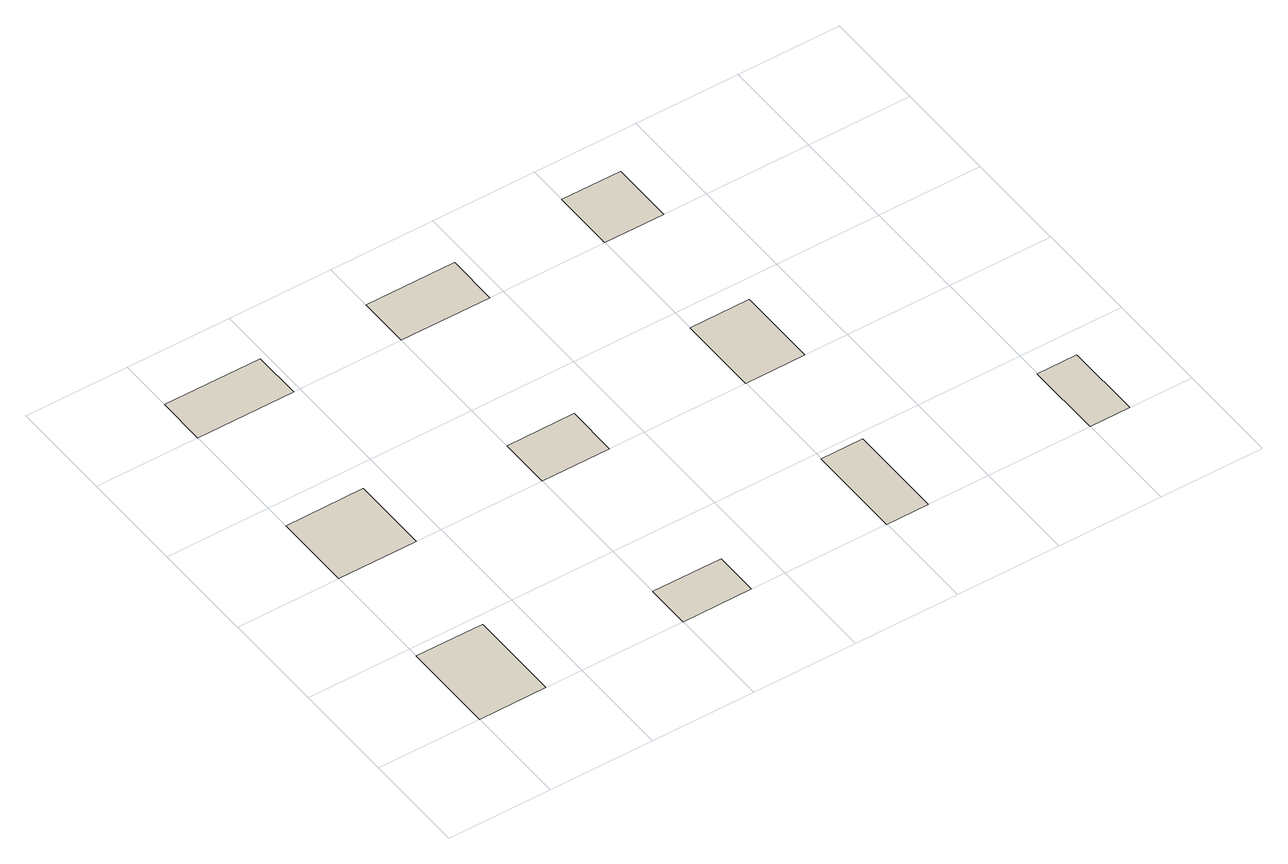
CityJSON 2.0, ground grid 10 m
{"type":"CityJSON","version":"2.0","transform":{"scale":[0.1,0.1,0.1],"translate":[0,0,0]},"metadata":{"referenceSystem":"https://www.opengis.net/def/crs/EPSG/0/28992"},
"CityObjects":{
"building1":{"type":"Building","attributes":{"roofType":"Gabled","yearOfConstruction":1964,"function":"Residential","storeysAboveGround":1},"geometry":[{"type":"MultiSurface","lod":"0","boundaries":[[[0,1,2,3]]]}]},
"building2":{"type":"Building","attributes":{"roofType":"Shed","yearOfConstruction":1997,"function":"Residential","storeysAboveGround":3},"geometry":[{"type":"MultiSurface","lod":"0","boundaries":[[[4,5,6,7]]]}]},
"building3":{"type":"Building","attributes":{"roofType":"Gabled","yearOfConstruction":1993,"function":"Residential","storeysAboveGround":3},"geometry":[{"type":"MultiSurface","lod":"0","boundaries":[[[8,9,10,11]]]}]},
"building4":{"type":"Building","attributes":{"roofType":"Pyramidal","yearOfConstruction":2003,"function":"Residential","storeysAboveGround":1},"geometry":[{"type":"MultiSurface","lod":"0","boundaries":[[[12,13,14,15]]]}]},
"building5":{"type":"Building","attributes":{"roofType":"Flat","yearOfConstruction":1960,"function":"Residential","storeysAboveGround":4},"geometry":[{"type":"MultiSurface","lod":"0","boundaries":[[[16,17,18,19]]]}]},
"building6":{"type":"Building","attributes":{"roofType":"Gabled","yearOfConstruction":1994,"function":"Residential","storeysAboveGround":2},"geometry":[{"type":"MultiSurface","lod":"0","boundaries":[[[20,21,22,23]]]}]},
"building7":{"type":"Building","attributes":{"roofType":"Flat","yearOfConstruction":2001,"function":"Industrial","storeysAboveGround":4},"geometry":[{"type":"MultiSurface","lod":"0","boundaries":[[[24,25,26,27]]]}]},
"building8":{"type":"Building","attributes":{"roofType":"Pyramidal","yearOfConstruction":1955,"function":"Residential","storeysAboveGround":3},"geometry":[{"type":"MultiSurface","lod":"0","boundaries":[[[28,29,30,31]]]}]},
"building9":{"type":"Building","attributes":{"roofType":"Flat","yearOfConstruction":2000,"function":"Residential","storeysAboveGround":4},"geometry":[{"type":"MultiSurface","lod":"0","boundaries":[[[32,33,34,35]]]}]},
"building10":{"type":"Building","attributes":{"roofType":"Flat","yearOfConstruction":1978,"function":"Industrial","storeysAboveGround":2},"geometry":[{"type":"MultiSurface","lod":"0","boundaries":[[[36,37,38,39]]]}]}
},
"vertices":[
[65,0,0],[65,90,0],[0,90,0],[0,0,0],
[76,200,0],[76,275,0],[0,275,0],[0,200,0],
[94,400,0],[94,447,0],[0,447,0],[0,400,0],
[267,0,0],[267,43,0],[200,43,0],[200,0,0],
[266,200,0],[266,250,0],[200,250,0],[200,200,0],
[287,400,0],[287,450,0],[200,450,0],[200,400,0],
[441,0,0],[441,93,0],[400,93,0],[400,0,0],
[458,200,0],[458,279,0],[400,279,0],[400,200,0],
[458,400,0],[458,461,0],[400,461,0],[400,400,0],
[639,0,0],[639,75,0],[600,75,0],[600,0,0]
]}
